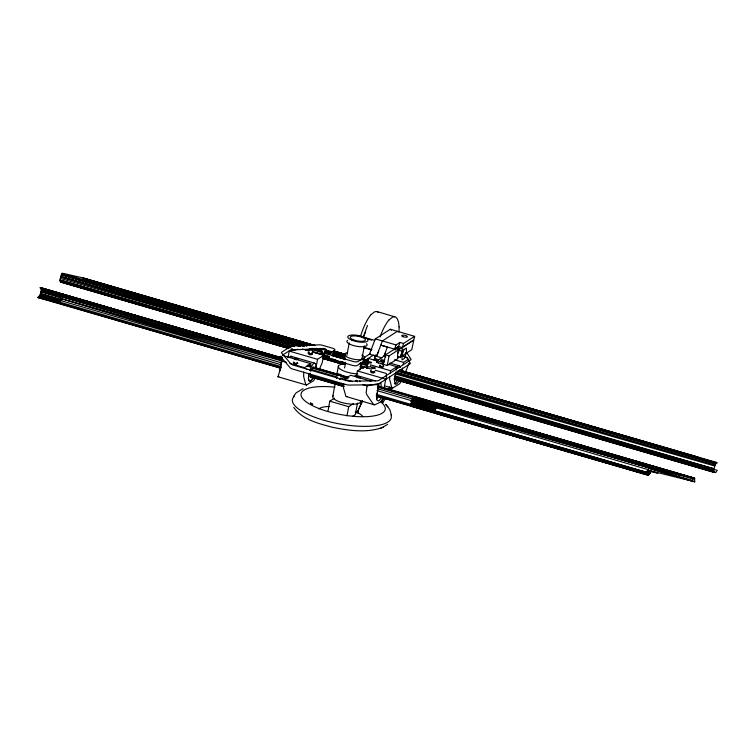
<?xml version="1.0" encoding="UTF-8"?>
<svg xmlns="http://www.w3.org/2000/svg" width="755" height="755" viewBox="0 0 755 755"><rect width="100%" height="100%" fill="white"/><g stroke="black" fill="none" stroke-linecap="round" stroke-linejoin="round"><path stroke-width="1.13" d="M389.571 376.83L389.684 379.567L391.666 387.079L392.534 388.127L399.65 383.757L401.66 380.652M343.629 383.625L343.516 388.089L345.96 396.469L374.405 404.831C377.273 403.698 382.861 401.877 382.776 397.847M280.615 367.987L37.75 297.527L39.958 295.196L41.129 291.439L41.214 288.382L40.138 287.806L56.729 293.686L281.917 359.267M288.957 348.593L60.542 282.106L60.023 280.143L60.702 276.462L61.4 274.641L306.804 346.101M343.497 386.513L310.654 377L310.333 373.291M394.252 379.019L714.702 472.385L713.768 471.8L713.852 468.742L394.808 375.83L395.252 379.633A5.143 1.519 -73.8 0 0 395.78 379.501M649.961 473.055L650.433 471.894L647.044 470.893L657.954 473.149L647.79 470.157L694.76 481.794L694.458 478.085L648.724 467.723L647.346 473.243L411.135 404.859L411.126 404.199L647.346 473.243L647.46 474.546L648.498 475.121L649.904 473.149L646.516 472.158M411.164 403.887L413.259 397.507L377.368 387.06M436.598 405.001L415.184 398.631L415.014 397.149L694.845 478.736M376.434 395.62L647.46 474.546L434.72 411.73L434.72 411.069L647.422 472.573M434.748 410.758L436.06 405.812L438.268 403.472L694.534 478.226L414.674 396.601L413.287 397.479M308.899 374.272L308.616 376.16A9.315 2.756 -73.8 0 0 309.918 381.105L311.409 380.142A9.324 2.756 -73.8 0 0 313.061 377.594M303.746 372.036L303.633 376.5L305.605 384.012L306.473 385.059L313.589 380.69L315.599 377.585M308.795 373.885L308.418 378.925L309.106 380.954A9.532 2.822 -73.8 0 0 309.88 381.247L311.258 380.388L313.193 377.434M282.087 357.643L281.058 363.221A9.73 2.878 -73.8 0 0 280.586 365.165L280.105 370.63M281.804 356.926L281.898 361.088L280.652 367.638A7.758 0.906 -83.6 0 1 280.53 368.119M287.995 357.776L289.24 351.084L297.8 349.282M310.192 367.005L310.815 363.655L298.357 360.031M316.1 367.128L317.544 359.323L323.81 355.303L312.485 352M323.81 355.303L322.13 362.919L319.374 369.299M327.897 411.56L329.812 401.179L334.427 398.215M332.757 396.479L335.041 384.144M336.909 374.046L338.363 366.194M344.563 367.996L345.63 362.287M346.894 355.426L349.225 342.864M346.979 415.901L348.687 406.671L353.302 403.708M356.605 375.377L357.426 370.922L363.693 366.892L371.62 369.204M359.918 369.808L361.192 362.957M361.824 359.522L364.363 345.818M357.483 403.047L355.35 414.58L352.576 416.364M377.623 361.116L368.563 358.483L367.119 366.288A9.73 2.878 -73.8 0 0 366.713 367.911M367.166 368.449L367.562 366.298M377.557 391.298L379.001 383.493L367.081 385.871L366.175 392.515A7.758 5.049 -60.6 0 0 366.269 393.166L366.704 394.44A7.871 4.813 -65 0 0 366.987 394.931L372.866 403.576A8.05 4.917 -65.2 0 0 373.206 403.991L373.725 404.463A8.928 5.436 -67 0 0 374.159 404.727L374.405 404.831M374.263 359.72L375.093 355.265M391.345 330.284L390.307 329.246L375.32 338.891L369.403 354.237L376.49 356.284L380.803 345.129L387.419 347.064L383.861 356.247L376.962 360.692L376.651 362.381L387.268 365.467L397.828 358.682L397.753 356.964M398.659 346.432L385.494 354.897L384.04 362.759L376.962 360.692M387.268 365.467L389.033 355.935L399.395 349.272L398.508 349.008M375.009 370.186L386.334 373.489L386.466 378.699L385.739 379.161L384.286 386.966A9.749 2.878 -73.8 0 1 384.116 388.447M390.203 372.923L390.609 370.752L396.866 366.722L388.938 364.42M398.244 352.623L399.074 348.14M395.837 372.3L394.45 380.02L395.167 384.021A9.532 2.822 -73.8 0 0 395.941 384.314L397.319 383.455L399.253 380.501M396.252 370.073L396.866 366.722M402.16 370.195L402.566 367.968M403.189 364.627L403.604 362.391L408.974 358.946M377.075 393.251C376.943 395.176 375.197 401.169 378.632 400.896A9.749 2.878 -73.8 0 0 381.322 397.385M280.53 368.214L280.256 369.289M408.955 363.221L405.435 372.366M390.307 329.246L414.618 336.343L411.758 349.716L400.131 357.2L397.479 356.426M37.75 297.527L54.502 301.868L58.343 301.717L60.513 300.537L61.079 298.631L59.919 296.271L56.729 293.686L281.577 358.153L40.138 287.806M397.649 357.804L397.498 357.37A2.322 0.717 10.5 0 0 398.064 357.228M401.056 354.595L401.603 353.038M414.618 336.343L403.538 343.459L399.999 342.43L398.555 346.507L398.668 349.282M403.538 343.459L402.132 348.423M400.131 357.2L400.914 354.992M367.477 325.443L363.599 336.324L365.637 331.879M395.148 350.216L395.856 348.234L398.555 346.507L402.094 347.536L413.532 340.184L399.15 349.433M397.649 353.189L398.706 350.216L402.245 351.245L402.198 350.103M401.698 352.783L402.236 351.264M398.904 350.631L399.395 349.272M398.791 350.962L397.63 354.208L397.715 356.228A2.322 0.717 10.5 0 1 398.338 357.049L398.168 357.181M310.815 371.356C311.362 370.261 312.24 366.401 314.042 367.525A5.143 1.519 -73.8 0 1 314.259 368.327M399.81 370.488L717.25 462.664L715.636 463.891L713.852 468.742L394.676 377.038L713.654 470.497L394.648 378M399.999 342.43L396.092 344.941L394.488 349.121L380.794 345.129L382.398 340.958L397.375 331.313L398.234 331.879M362.825 416.543A23.15 7.116 10.5 0 0 357.228 412.409L362.268 400.839M358.578 409.503L362.645 400.924M358.096 410.569L357.493 411.862A10.957 3.237 -73.8 0 1 357.228 412.409A23.075 7.069 10.5 0 0 355.322 411.532M378.746 351.339L376.49 356.294L382.002 357.898M384.059 356.124L385.399 353.189M360.494 404.095L360.767 403.529M307.03 345.686L61.4 274.631L62.174 273.206L82.257 277.736L314.778 345.45M293.582 396.318L296.149 392.789L303.076 388.721M61.683 274.112L307.096 345.573M412.759 398.413L692.241 480.416L693.845 478.179M436.371 405.237L648.724 467.723L435.767 406.586M297.64 363.391L295.29 363.542L293.393 362.457A2.237 0.689 10.5 0 1 293.714 362.23L293.988 362.164M382.483 402.868A6.427 1.897 -73.8 0 0 383.21 401.915L385.456 398.48M358.219 411.588L357.228 412.409M715.58 472.592L717.25 470.327L712.824 469.044M377.547 387.07L378.934 386.192L379.331 386.853M370.601 371.177L371.224 370.932M371.139 314.59L374.631 311.806L376.736 311.475L395.658 317.053L397.215 318.676L398.3 321.413A35.362 10.457 -73.8 0 1 399.046 326.972M389.127 319.827L392.619 317.043L394.723 316.713M278.859 376.622L277.944 376.726A8.928 0.51 -79 0 0 278.019 376.556L278.123 376.33A8.05 0.5 -80.6 0 0 278.218 376.056L280.152 369.657A7.861 0.491 -80.7 0 0 280.247 369.374M387.541 424.414L382.294 427.557M282.776 354.973L290.062 350.282A3.86 1.189 10.5 0 1 291.487 349.961L318.336 348.763A3.86 1.189 10.5 0 1 321.838 349.225M310.815 363.655L304.548 367.685L289.826 363.4M331.445 355.643L333.936 354.038A3.86 1.189 10.5 0 0 333.691 352.953M370.497 353.529L357.993 361.579A3.86 1.189 10.5 0 1 353.066 361.437L331.832 355.256A3.86 1.189 10.5 0 1 329.68 353.331L334.663 350.131A3.86 1.189 10.5 0 0 332.511 348.206L322.564 345.309A3.86 1.189 10.5 0 0 319.063 344.846L292.213 346.054A3.86 1.189 10.5 0 0 290.788 346.375L281.681 352.236A3.86 1.189 10.5 0 0 281.596 353.019L291.005 363.976A3.86 1.189 10.5 0 0 293.242 365.109L346.79 380.699A3.86 1.189 10.5 0 0 350.046 381.171L377.047 380.813A3.86 1.189 10.5 0 0 378.699 380.482L410.767 359.871A3.86 1.189 10.5 0 0 410.937 359.191L407.587 353.944A3.86 1.189 10.5 0 0 405.548 352.783M373.621 354.973L357.266 365.486A3.86 1.189 10.5 0 1 352.34 365.344L331.115 359.163A3.86 1.189 10.5 0 1 328.954 357.247M368.563 358.483L367.836 358.946L367.959 364.155M382.785 363.4L382.124 363.825L383.87 364.335M347.055 396.46L346.356 396.658M293.77 407.426C302.453 419.742 318.525 423.489 332.266 427.255C348.263 430.463 365.495 433.087 381.36 427.925M380.199 428.396L383.512 427.066M394.346 383.672L395.837 382.719A9.324 2.756 -73.8 0 0 397.489 380.171M395.148 379.538L714.173 472.46M411.617 406.407L647.856 475.206M435.201 413.278L647.535 474.678M380.218 365.212L379.774 365.297A2.237 0.689 10.5 0 0 379.454 365.524L380.567 366.401L383.049 366.713A2.265 0.698 10.5 0 0 383.446 366.628L383.738 366.307A2.265 0.698 10.5 0 0 383.304 365.816L383.144 365.76M693.42 456.482L692.448 455.973L716.637 462.758M308.984 352.717L308.257 352.859A2.199 0.67 10.5 0 0 308.059 352.991L310.975 354.255A2.199 0.67 10.5 0 0 311.551 354.237L311.664 354.227A2.123 0.651 10.5 0 0 311.966 354.161L312.306 353.944A2.123 0.651 10.5 0 0 312.325 353.802L312.315 353.755A2.199 0.67 10.5 0 0 311.39 353.123M372.055 371.932C368.355 372.357 376.226 374.055 373.329 372.177M294.931 363.164C291.317 363.297 298.083 365.411 296.602 363.589M380.992 366.232C377.368 366.364 384.144 368.478 382.662 366.656M693.043 478.991L436.852 404.378M68.318 283.786L60.542 282.106M355.35 412.428L358.521 413.136M692.514 455.973L699.847 457.851L399.32 370.073L691.363 455.642M60.513 300.537L281.086 364.769L61.079 298.631L281.115 360.748L59.919 296.271L281.426 360.182M394.214 379.161L498.423 409.078M305.898 343.714L311.57 345.337M334.22 351.839L337.617 352.811M339.882 353.463L343.28 354.435M364.807 360.607L367.072 361.258L364.825 360.569M303.029 346.12L60.702 276.462L300.452 346.281M310.956 348.404L322.281 351.66M324.537 352.311L329.067 353.614M332.464 354.586L344.922 358.172M360.777 362.73L367.572 364.684L360.815 362.617M487.975 406.03L426.811 388.457L715.693 472.583M490.24 406.681L495.903 408.313M508.36 411.89L511.758 412.872M526.48 417.1L529.878 418.081M502.953 410.38L506.35 411.362M508.615 412.013L516.543 414.287M521.073 415.59L524.47 416.571M526.735 417.222L532.398 418.846M544.855 422.432L548.253 423.404M60.334 297.102L41.129 291.439L60.438 296.573M415.184 398.631L412.919 397.979L437.645 405.18M314.741 345.554L85.494 279.218L82.257 277.736L314.391 345.403M333.946 351.113L345.233 354.378L333.88 351.047M313.721 345.403L85.494 279.218L312.806 345.422M334.059 351.292L345.356 354.576M364.561 360.144L367.949 361.126M316.09 348.31L321.743 349.942M325.141 350.933L331.936 352.896L325.226 350.782M334.201 353.548L344.384 356.492M363.627 362.06L368.157 363.372L363.683 361.975M299.291 346.073L60.57 277L294.403 346.224M329.841 354.916L311.768 349.574M343.421 358.842L332.106 355.567L343.431 358.795M360.39 363.759L367.175 365.713M290.75 347.64L60.023 280.143L290.769 346.923M323.574 356.417L336.022 360.022M340.543 361.334L343.94 362.315M360.899 367.223L363.164 367.874M41.214 288.382L282.238 358.096M41.28 289.089L58.267 294.016M279.161 358.068L281.426 358.719M331.275 373.178L336.938 374.82M341.468 376.132L347.13 377.774M379.982 387.296L415.099 397.479M375.32 338.891L396.092 344.941M358.181 336.164A4.823 1.425 -73.8 0 1 358.946 335.796L374.688 340.382M368.232 339.127L371.602 340.109M396.29 348.366L398.329 348.961M403.68 355.954L404.567 356.218M401.386 355.69L404.548 356.605A3.86 1.189 10.5 0 1 406.87 357.851L410.21 363.098A3.86 1.189 10.5 0 1 410.05 363.778L377.981 384.399A3.86 1.189 10.5 0 1 376.32 384.729L349.329 385.078A3.86 1.189 10.5 0 1 346.064 384.606L292.515 369.016A3.86 1.189 10.5 0 1 290.279 367.883L280.869 356.936A3.86 1.189 10.5 0 1 280.954 356.143M400.811 355.728L407.606 357.71M364.089 347.338L371.96 349.622M363.636 347.677L371.507 349.971M385.494 354.897L389.033 355.935M383.861 356.247L385.89 356.841M394.544 359.757L403.604 362.391M375.395 358.842L378.765 359.824M390.005 363.089L398.989 365.713M376.82 362.277L378.585 362.796M333.644 351.018L344.969 354.312M364.212 359.927L367.609 360.918M400.254 370.422L697.309 456.85M334.295 351.679L343.336 354.312M399.659 370.62L691.316 455.652M62.004 273.536L309.852 345.337M319.997 348.357L322.291 348.961M325.66 349.999L331.313 351.641M333.578 352.292L344.912 355.548M363.004 360.824L367.534 362.136M715.834 463.57L397.904 370.979L715.636 463.891M326.254 350.509L331.785 352.123A3.86 1.189 10.5 0 1 332.049 352.198M317.308 348.47L321.8 349.858M334.276 353.416L344.412 356.445M314.712 348.414L321.507 350.386M324.895 351.377L330.548 353.019M332.813 353.68L344.12 356.973M362.211 362.249L367.874 363.891M395.979 372.083L715.023 464.995M370.224 364.816L390.609 370.752M60.655 276.679L300.443 346.328M60.221 278.387L293.185 346.234M305.633 349.858L309.022 350.849M312.419 351.839L329.378 356.775M361.041 365.996L366.694 367.647L361.05 365.948M302.293 349.036L309.088 351.009M60.023 280.143L290.722 347.328M323.527 356.879L345.007 363.136M288.58 347.98L60.136 281.445L288.627 348.055M322.498 357.851L345.12 364.439M394.723 378.887L713.768 471.8M292.062 349.112L294.28 349.707M322.583 357.983L344.053 364.212M287.882 348.036L64.939 283.116L287.834 348.215M291.27 349.027L293.535 349.688M322.961 358.257L342.194 363.853M291.241 349.291L294.639 350.282M289.24 351.084L317.544 359.323M357.426 370.922L385.739 379.161M290.968 356.266L314.561 363.136M356.143 375.292L375.235 380.85M282.502 355.416L294.96 359.04M357.483 377.226L350.688 375.254L344.431 379.274L352.358 381.586M359.748 377.887L371.073 381.19M384.842 385.89L392.534 388.127M40.902 287.872L282.228 358.04L40.798 287.721L281.653 358.096M348.489 377.33L313.75 367.251M377.651 385.824L694.458 478.085M281.794 358.446L41.223 288.504L142.884 318.129M313.429 367.685L338.268 374.895M341.666 375.905L348.442 377.859M377.802 386.418L415.08 397.262L377.944 386.296M145.139 318.789L160.957 323.404M163.212 324.055L179.029 328.67M181.285 329.331L197.102 333.936M199.358 334.597L281.813 358.625M313.438 367.845L329.255 372.46M331.511 373.112L337.164 374.763M341.675 376.075L347.328 377.726M377.821 386.617L438.683 404.35L438.268 403.472M312.296 368.11L338.098 375.622M340.345 376.273L347.073 378.236M412.919 397.791L437.645 404.991M311.504 369.535L337.306 377.047M340.675 378.029L345.158 379.34M377.689 388.816L412.466 398.942M436.06 405.812L648.715 467.741M281.898 361.088L286.428 362.409M362.551 384.55L367.081 385.871M41.129 291.439L60.353 297.036M412.041 399.461L436.928 406.709M648.394 468.289L694.76 481.794L648.536 468.043M412.173 399.716L435.786 406.539M61.079 298.631L281.577 362.844M377 390.628L411.777 400.754M435.371 407.625L648.026 469.563M61.91 300.264L40.411 293.988L60.768 299.961M411.635 402.245L435.399 409.182M39.958 295.196L60.325 301.141M411.23 403.312L434.993 410.239M411.135 403.481L434.899 410.418M39.798 295.469L60.173 301.405M411.05 403.632L434.823 410.56M649.876 473.215L410.956 403.802M39.562 295.894L58.814 301.49M39.373 296.234L59.758 302.16M410.72 404.236L435.626 411.475M58.343 301.717L280.898 366.524M310.135 375.037L343.789 384.842M376.32 394.318L411.098 404.444M434.691 411.315L647.346 473.243M59.551 302.538L39.166 296.621L58.409 302.226M410.635 404.387L435.55 411.617M411.569 405.076L435.342 411.994M647.007 473.64L649.272 474.3L646.988 473.659M38.647 297.168L56.757 302.444M59.041 303.085L62.42 304.086M64.704 304.727L70.347 306.388M74.877 307.71L80.54 309.352L74.868 307.719L78.293 308.672M82.824 309.984L88.467 311.664M93.025 312.947L96.423 313.929M100.953 315.241L106.615 316.892M111.145 318.204L116.742 319.922M122.48 321.488L119.082 320.498L124.698 322.196L119.007 320.582M129.275 323.461L132.672 324.452M134.937 325.103L140.6 326.745M153.067 330.36L158.729 332.011M171.196 335.616L174.584 336.607M189.316 340.882L192.714 341.864M411.362 405.284L435.144 412.202M129.228 323.517L132.616 324.499M134.881 325.16L142.808 327.472M150.736 329.775L147.338 328.784L150.698 329.812M158.663 332.077L153.001 330.435L160.881 332.785M165.458 334.05L168.856 335.041L165.411 334.097M171.111 335.701L176.774 337.343M183.569 339.325L186.966 340.307M189.231 340.967L194.894 342.619M201.689 344.591L205.086 345.582M207.351 346.243L213.004 347.885M231.124 353.151L225.462 351.509L233.323 353.887M243.582 356.775L249.244 358.427M261.692 362.041L265.09 363.032M278.68 366.987L280.945 367.647M316.043 377.849L319.44 378.84M334.154 383.125L337.551 384.106M386.239 398.272L389.637 399.263M404.359 403.538L407.757 404.529M411.154 405.52L434.927 412.428M440.59 414.08L443.987 415.071M458.7 419.346L462.098 420.337M565.136 450.301L568.534 451.292M646.658 474.017L648.923 474.668M129.19 323.546L142.77 327.51M171.074 335.748L178.992 338.061M183.522 339.373L186.919 340.363M189.184 341.024L197.102 343.336M201.632 344.648L205.03 345.639M207.285 346.3L215.213 348.612M219.743 349.924L223.131 350.915M237.853 355.199L241.241 356.19M243.506 356.851L249.169 358.502M255.954 360.475L259.352 361.466M261.617 362.126L267.279 363.778M274.065 365.76L280.86 367.732M313.684 377.292L310.286 376.311L343.902 386.145M315.949 377.953L321.602 379.605M326.132 380.926L329.529 381.917M334.059 383.229L339.712 384.88M380.463 396.752L383.861 397.743M386.116 398.395L394.044 400.707M398.574 402.028L401.962 403.019M404.227 403.67L438.183 413.57M440.448 414.231L446.111 415.873M452.896 417.855L456.294 418.846M458.559 419.506L464.221 421.148M471.007 423.13L474.404 424.121M476.669 424.782L482.322 426.424M489.117 428.406L492.515 429.397M494.78 430.057L500.433 431.7M504.963 433.021L510.625 434.672M512.89 435.333L518.543 436.975M523.073 438.296L526.471 439.287M530.991 440.609L536.654 442.251M541.184 443.572L544.582 444.563M549.102 445.884L554.765 447.526M559.295 448.848L562.683 449.838M564.948 450.499L572.875 452.802M577.405 454.123L580.793 455.114M583.058 455.775L590.986 458.077M595.506 459.399L598.904 460.39M601.169 461.05L606.831 462.702M609.096 463.353L617.014 465.665M619.279 466.326L624.942 467.977M627.197 468.628L635.125 470.941M637.39 471.601L648.705 474.895M54.502 301.868L280.992 367.827M310.05 376.556L344.006 386.447M376.83 396.007L648.498 475.121L376.264 396.026M382.332 401.66L383.21 401.915M277.906 376.754L306.473 385.059M329.812 401.179L348.687 406.671M82.257 277.736L314.089 345.45M334.446 351.396L344.62 354.369M363.853 359.975L368.374 361.296M394.639 377.34L713.654 470.497M322.423 356.907L345.044 363.523M292.355 349.537L294.62 350.197M40.798 287.721L281.841 358.068M438.4 403.689L694.694 478.491M40.647 293.374L61.004 299.339M410.588 401.679L435.484 408.965M411.409 402.849L435.154 409.814M411.107 403.529L434.871 410.465M51.633 301.085L280.284 368.147M464.155 389.731L472.064 392.062M474.329 392.732L479.982 394.393M482.237 395.063L485.625 396.064M332.568 354.312L344.997 357.964M332.559 354.359L344.988 358.012M360.805 362.664L367.581 364.656M262.344 340.118L265.732 341.118M269.846 342.317L273.234 343.317M280.398 345.431L286.041 347.092M324.14 358.295L332.294 360.701M334.323 361.286L342.449 363.683M394.27 378.925L425.943 388.249M437.626 403.557L680.982 475.48M312.664 367.034L348.678 377.66M411.673 400.603L436.532 407.917M41.015 291.892L60.221 297.536M411.635 400.782L436.494 408.077M443.78 383.757L399.725 370.733L461.89 389.061L446.045 384.427M464.117 389.769L467.505 390.769M305.7 349.565L309.088 350.565M312.476 351.575L329.425 356.586M357.53 381.662L356.02 380.964A1.991 0.613 10.5 0 0 357.351 381.671M376.736 311.475L378.5 312.476M297.093 362.693L297.234 362.768A2.237 0.689 10.5 0 1 297.763 363.353M358.946 335.796L359.748 336.381M312.098 404.189L310.465 402.887L312.796 404.746L311.607 403.557M310.739 376.99L310.824 377.066A5.143 1.519 -73.8 0 0 311.343 376.934M386.532 405.293L385.607 404.34L389.769 409.484L391.42 415.042M387.022 405.803L387.976 406.794M360.031 381.143L360.211 381.483A2.237 0.689 10.5 0 1 360.107 381.643M355.935 380.841L355.973 380.916A1.991 0.613 10.5 0 1 356.785 380.473M382.323 397.687L382.596 399.565M402.16 349.244L402.189 349.961M402.821 355.794A2.897 0.859 -73.8 0 1 402.575 355.19M391.099 386.919A2.897 0.859 -73.8 0 1 389.627 389.184A2.897 0.859 -73.8 0 1 389.353 386.909M383.936 397.743A2.897 0.859 -73.8 0 1 382.011 399.782M391.562 388.58A6.663 1.972 -73.8 0 1 390.92 389.995M396.677 349.216A2.897 0.859 -73.8 0 1 397.451 349.216M360.777 335.522A29.87 8.833 -73.8 0 1 371.149 314.486M374.64 359.767A34.787 10.287 -73.8 0 1 375.292 355.039M380.058 336.928A29.87 8.833 -73.8 0 1 389.136 319.724M399.055 326.943A32.276 9.541 -73.8 0 1 398.961 332.002M318.836 408.965A23.15 7.116 10.5 0 1 329.709 406.464M380.945 402.056A42.799 13.156 10.5 0 1 358.389 416.637A42.799 13.156 10.5 0 1 302.661 398.583A42.799 13.156 10.5 0 1 334.993 387.173M390.948 414.91A50.255 15.449 10.5 0 1 337.947 423.63A50.255 15.449 10.5 0 1 294.308 396.328M366.562 343.657A10.287 3.162 10.5 0 1 356.86 346.318A10.287 3.162 10.5 0 1 347.583 340.392M357.832 373.885A14.147 4.351 10.5 0 1 339.693 368.714A14.147 4.351 10.5 0 1 345.762 363.91M359.956 366.515A14.147 4.351 10.5 0 1 363.523 368.204M360.286 400.594A14.147 4.351 10.5 0 1 345.913 403.472A14.147 4.351 10.5 0 1 333.332 395.648M361.881 355.152A10.287 3.162 10.5 0 1 361.654 359.654A10.287 3.162 10.5 0 1 347.328 357.181A10.287 3.162 10.5 0 1 347.555 352.679M363.485 360.295A10.287 3.162 10.5 0 1 359.276 363.4M344.969 359.767A10.287 3.162 10.5 0 1 344.79 356.87M309.956 369.761A1.991 0.613 10.5 0 1 310.277 370.327M306.407 369.572A1.991 0.613 10.5 0 1 306.907 369.204M340.109 378.576A1.991 0.613 10.5 0 1 339.363 379.321M336.711 378.623A1.991 0.613 10.5 0 1 336.532 378.161M311.494 353.236A1.991 0.613 10.5 0 1 311.494 354.161A1.991 0.613 10.5 0 1 308.587 353.576A1.991 0.613 10.5 0 1 309.21 352.774M374.102 371.479A1.991 0.613 10.5 0 1 374.093 372.347A1.991 0.613 10.5 0 1 371.347 371.913L370.762 371.639A2.189 0.67 10.5 0 1 370.582 371.177M371.233 371.016A1.991 0.613 10.5 0 0 371.347 371.913L374.546 372.338A2.189 0.67 10.5 0 0 374.773 372.206L374.857 372.017A2.369 0.727 10.5 0 0 374.754 371.809M383.125 365.996A1.991 0.613 10.5 0 1 382.606 366.741A1.991 0.613 10.5 0 1 379.954 366.194A1.991 0.613 10.5 0 1 380.095 365.373M397.526 356.313A1.991 0.613 10.5 0 1 397.479 357.238M325.018 352.925A1.991 0.613 10.5 0 1 324.697 353.718A1.991 0.613 10.5 0 1 322.026 353.227A1.991 0.613 10.5 0 1 321.97 352.368M370.346 366.1A1.991 0.613 10.5 0 1 370.205 366.93A1.991 0.613 10.5 0 1 367.534 366.496A1.991 0.613 10.5 0 1 367.289 365.609M297.083 362.919A1.991 0.613 10.5 0 1 296.573 363.665A1.991 0.613 10.5 0 1 293.912 363.117A1.991 0.613 10.5 0 1 294.054 362.296M359.597 381.124A1.991 0.613 10.5 0 1 359.805 381.671M377.094 393.242A9.749 2.878 -73.8 0 1 377.575 391.288M380.322 382.351A9.324 2.756 -73.8 0 1 381.03 387.107M378.236 396.62A9.324 2.756 -73.8 0 1 376.575 399.168M354.652 376.245A9.324 2.756 -73.8 0 1 357.172 376.113M355.822 380.765A2.237 0.689 10.5 0 1 355.86 380.577L356.52 380.36A2.237 0.689 10.5 0 1 356.738 380.293M395.846 369.214A9.324 2.756 -73.8 0 1 400.292 367.572M373.914 359.795A9.324 2.756 -73.8 0 1 376.424 359.663M309.927 370.271A9.324 2.756 -73.8 0 1 314.222 363.212A9.324 2.756 -73.8 0 1 315.854 368.081M289.476 357.228A9.324 2.756 -73.8 0 1 291.996 357.087M395.705 372.819L395.29 373.895L714.655 465.977L395.705 372.81M311.655 354.548C308.115 355.992 308.049 352.104 311.655 354.548M404.029 349.499L401.905 355.454L402.094 359.927L404.397 358.436L406.52 352.491L406.332 348.017L404.029 349.499M367.817 360.909L364.429 359.927L367.827 360.899M343.261 364.439L322.876 358.465L343.27 364.41M58.267 294.62L41.327 289.693L58.267 294.629M650.064 472.866L647.799 472.205L650.064 472.866M649.602 473.706L646.205 472.724L649.602 473.706M98.65 314.627L92.988 312.976L98.631 314.646M106.578 316.93L100.915 315.279L106.559 316.958M304.322 346.016L61.4 274.641L304.312 346.054M322.404 351.33L312.23 348.338L322.385 351.368M330.312 353.651L324.659 351.99L330.294 353.689M402.943 336.673A2.897 0.887 10.5 0 0 407.398 336.739A2.897 0.887 10.5 0 0 403.33 335.173A2.897 0.887 10.5 0 0 402.943 336.673M381.36 360.767A1.991 0.613 10.5 0 0 384.446 360.833A1.991 0.613 10.5 0 0 381.681 359.748A1.991 0.613 10.5 0 0 381.36 360.767M353.5 339.873A7.72 2.369 10.5 0 0 365.429 340.099A7.72 2.369 10.5 0 0 354.642 335.909A7.72 2.369 10.5 0 0 353.5 339.873M352.047 340.279A10.287 3.162 10.5 0 0 367.949 340.59A10.287 3.162 10.5 0 0 353.576 335.003A10.287 3.162 10.5 0 0 352.047 340.279M368.44 362.664A1.991 0.613 10.5 0 0 371.526 362.721A1.991 0.613 10.5 0 0 368.733 361.636A1.991 0.613 10.5 0 0 368.44 362.664M323.027 349.442A1.991 0.613 10.5 0 0 326.113 349.499A1.991 0.613 10.5 0 0 323.329 348.414A1.991 0.613 10.5 0 0 323.027 349.442M372.291 368.091A1.991 0.613 10.5 0 0 375.377 368.147A1.991 0.613 10.5 0 0 372.593 367.072A1.991 0.613 10.5 0 0 372.291 368.091M309.776 349.886A1.991 0.613 10.5 0 0 312.863 349.942A1.991 0.613 10.5 0 0 310.079 348.867A1.991 0.613 10.5 0 0 309.776 349.886M338.042 375.037A1.991 0.613 10.5 0 0 341.128 375.093A1.991 0.613 10.5 0 0 338.344 374.008A1.991 0.613 10.5 0 0 338.042 375.037M307.964 366.269A1.991 0.613 10.5 0 0 311.051 366.335A1.991 0.613 10.5 0 0 308.267 365.25A1.991 0.613 10.5 0 0 307.964 366.269M295.016 359.38A1.991 0.613 10.5 0 0 298.102 359.437A1.991 0.613 10.5 0 0 295.318 358.351A1.991 0.613 10.5 0 0 295.016 359.38M357.53 377.585A1.991 0.613 10.5 0 0 360.616 377.642A1.991 0.613 10.5 0 0 357.823 376.556A1.991 0.613 10.5 0 0 357.53 377.585"/></g></svg>
